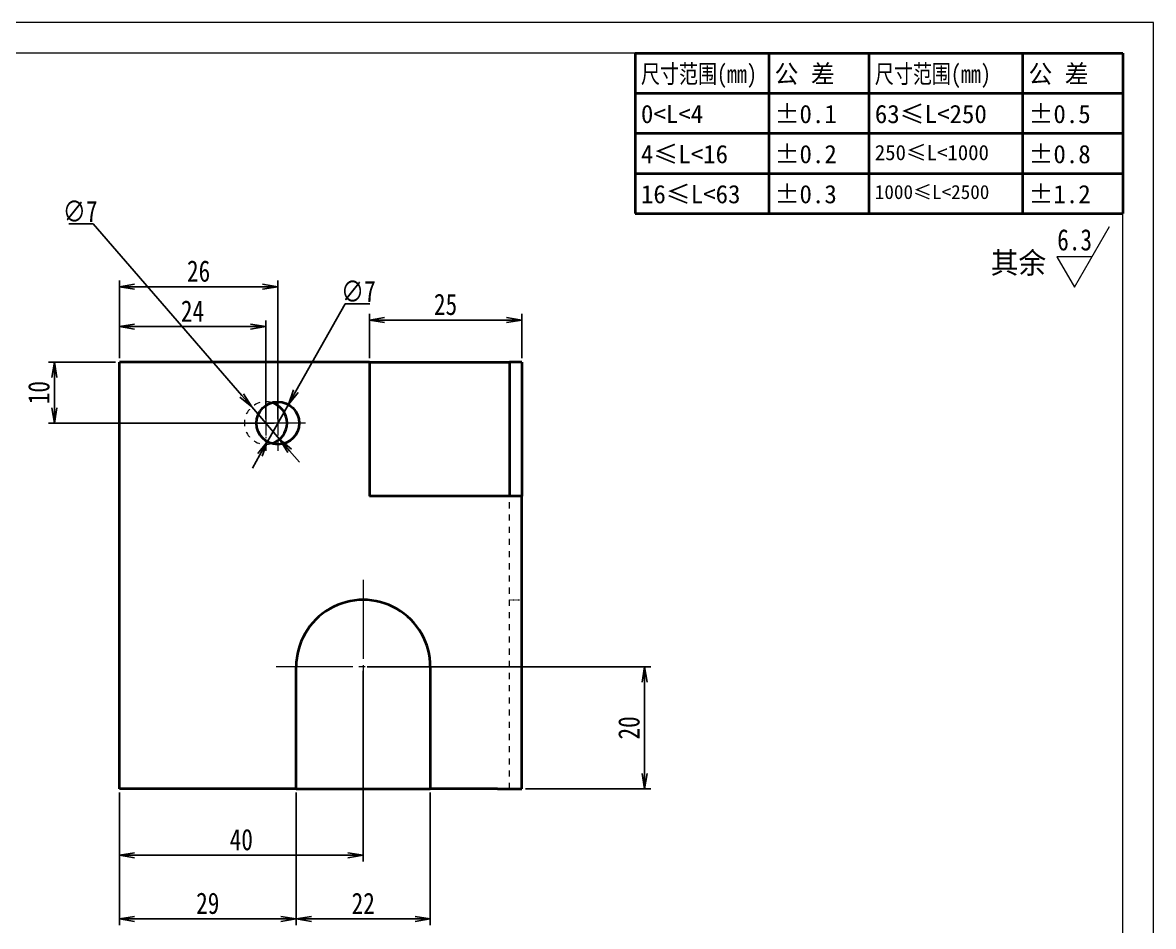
# Model space of a CAD drawing. Header units: millimetres. Extents: x -15766 to 80009, y -9701 to 15159.
# Drawn here: x -14524.6 to -14339.2, y 6895.1 to 7043.4 of the extents above; entities that cross this region are included whole.
import ezdxf
from ezdxf.enums import TextEntityAlignment as Align

# ---------------------------------------------------------------- set-up
doc = ezdxf.new("R2010")
doc.units = ezdxf.units.MM
doc.linetypes.add('CENTER-HOKUTO_1', pattern=[16, 13, -1, 1, -1])
doc.linetypes.add('HIDDEN-HOKUTO_1', pattern=[2, 1, -1])
doc.layers.get('DEFPOINTS').update_dxf_attribs({"lineweight": 18})
for name, color, linetype, lineweight in [('AM_7', 2, 'CENTER-HOKUTO_1', 18), ('AM_HID', 1, 'HIDDEN-HOKUTO_1', 18), ('AM_VIS', 7, 'Continuous', 18), ('CDRAFT0', 7, 'Continuous', 18), ('DIM', 253, 'Continuous', 20), ('title_frame', 7, 'Continuous', 18), ('word_dim', 9, 'Continuous', 18), ('尺寸线层', 3, 'Continuous', 18), ('粗实线层', 7, 'Continuous', 35), ('粗实线层_1', 7, 'Continuous', 15)]:
    doc.layers.add(name, color=color, linetype=linetype, lineweight=lineweight)
doc.styles.add('DIM', font='', dxfattribs={"width": 0.8})
doc.styles.get('DIM').set_extended_font_data('NSimSun')
doc.dimstyles.new('1-1$0', dxfattribs={"dimtxt": 3.5, "dimasz": 2.5, "dimexe": 1, "dimexo": 0.625, "dimgap": 0.8, "dimtad": 1, "dimdsep": 46, "dimtxsty": 'DIM', "dimblk": 'OPEN', "dimcen": 0, "dimdle": 5, "dimclrd": 256, "dimclre": 256, "dimclrt": 3, "dimazin": 3, "dimtfac": 0.5, "dimtmove": 0, "dimatfit": 3, "dimldrblk": 'OPEN', "dimfxl": 0, "dimtolj": 1, "dimarcsym": 0})
doc.dimstyles.new('1-1$3', dxfattribs={"dimtxt": 3.5, "dimasz": 2.5, "dimexe": 1, "dimexo": 0.625, "dimgap": 0.3, "dimtad": 1, "dimtih": 1, "dimtoh": 1, "dimdsep": 46, "dimtxsty": 'DIM', "dimblk": 'OPEN', "dimcen": 0, "dimdle": 5, "dimclrd": 256, "dimclre": 256, "dimclrt": 3, "dimazin": 3, "dimtfac": 0.5, "dimtmove": 0, "dimatfit": 3, "dimldrblk": 'OPEN', "dimfxl": 0, "dimtolj": 1, "dimarcsym": 0})

# ---------------------------------------------------------------- blocks, each defined once
blk = doc.blocks.new('*X1252')
at = {"layer": 'CDRAFT0'}
for p, q in [((420, 297), (0, 297)), ((420, 0), (420, 297))]:
    blk.add_line(p, q, dxfattribs=at)
at = {"layer": '粗实线层_1'}
for p, q in [((415, 292), (25, 292)), ((415, 5), (415, 292))]:
    blk.add_line(p, q, dxfattribs=at)
blk = doc.blocks.new('自由公差_1')
at = {"layer": '粗实线层'}
for p, q in [((-80, 0), (0, 0)), ((-80, 0), (-80, -26.3)), ((-58.08, 0), (-58.08, -26.3)), ((-41.64, 0), (-41.64, -26.3)), ((-16.44, 0), (-16.44, -26.3)), ((0, 0), (0, -26.3)), ((-80, -6.58), (0, -6.58)), ((-80, -13.15), (0, -13.15)), ((-80, -19.73), (0, -19.73)), ((-80, -26.3), (0, -26.3))]:
    blk.add_line(p, q, dxfattribs=at)
at = {"layer": '尺寸线层', "linetype": 'Continuous', "attachment_point": 1, "line_spacing_factor": 0.9}
for s, insert, char_height, width in [('{\\W0.8;尺寸范围(mm)}', (-79.04, -1.92), 3, 22.6032), ('公 差', (-57.12, -1.92), 3, 22.6032), ('{\\W0.8;尺寸范围(mm)}', (-40.68, -1.92), 3, 22.6032), ('公 差', (-15.48, -1.92), 3, 22.6032), ('0<L<4', (-79.04, -8.49), 3, 22.6032), ('%%P0.1', (-57.12, -8.49), 3, 12.7119), ('63≤L<250', (-40.68, -8.49), 3, 22.6032), ('%%P0.5', (-15.48, -8.49), 3, 12.5771), ('4≤L<16', (-79.04, -15.07), 3, 22.6032), ('%%P0.2', (-57.12, -15.07), 3, 12.4769), ('%%P0.8', (-15.48, -15.07), 3, 13.0759), ('250≤L<1000', (-40.68, -15.07), 2.5, 22.6032), ('16≤L<63', (-79.04, -21.64), 3, 22.6032), ('%%P0.3', (-57.12, -21.64), 3, 12.7119), ('1000≤L<2500', (-40.68, -21.64), 2.3, 22.6032), ('%%P1.2', (-15.48, -21.64), 3, 12.8764)]:
    blk.add_mtext(s, dxfattribs=dict(at, insert=insert, char_height=char_height, width=width))
blk = doc.blocks.new('_OPEN')
at = {"color": 0, "linetype": 'ByBlock', "lineweight": -2}
for p, q in [((-1, 0.166667), (0, 0)), ((-1, -0.166667), (0, 0)), ((0, 0), (-1, 0))]:
    blk.add_line(p, q, dxfattribs=at)
blk = doc.blocks.new('*D1322')
at = {"layer": 'DEFPOINTS', "color": 0, "transparency": 16777216}
for p in [(-14508.76, 6993.48), (-14508.76, 6987.65), (-14484.76, 6977.65)]:
    blk.add_point(p, dxfattribs=at)
at = {"layer": 'word_dim', "linetype": 'Continuous', "lineweight": -2, "transparency": 16777216}
for p, q in [((-14508.76, 6988.28), (-14508.76, 6994.48)), ((-14487.26, 6993.48), (-14506.26, 6993.48)), ((-14484.76, 6978.28), (-14484.76, 6994.48))]:
    blk.add_line(p, q, dxfattribs=at)
at = {"layer": 'word_dim', "lineweight": -2, "transparency": 16777216, "xscale": 2.5, "yscale": 2.5, "zscale": 2.5, "rotation": 180}
blk.add_blockref('_OPEN', (-14508.76, 6993.48), dxfattribs=at)
at = {"layer": 'word_dim', "lineweight": -2, "transparency": 16777216, "xscale": 2.5, "yscale": 2.5, "zscale": 2.5}
blk.add_blockref('_OPEN', (-14484.76, 6993.48), dxfattribs=at)
at = {"layer": 'word_dim', "color": 3, "transparency": 16777216, "insert": (-14496.76, 6996.03), "char_height": 3.5, "attachment_point": 5, "style": 'DIM'}
blk.add_mtext('\\A1;24', dxfattribs=at)
blk = doc.blocks.new('*D1323')
at = {"layer": 'DEFPOINTS', "color": 0, "transparency": 16777216}
for p in [(-14508.76, 7000.02), (-14508.76, 6987.65), (-14482.76, 6977.65)]:
    blk.add_point(p, dxfattribs=at)
at = {"layer": 'word_dim', "linetype": 'Continuous', "lineweight": -2, "transparency": 16777216}
for p, q in [((-14508.76, 6988.28), (-14508.76, 7001.02)), ((-14482.76, 6978.28), (-14482.76, 7001.02)), ((-14485.26, 7000.02), (-14506.26, 7000.02))]:
    blk.add_line(p, q, dxfattribs=at)
at = {"layer": 'word_dim', "lineweight": -2, "transparency": 16777216, "xscale": 2.5, "yscale": 2.5, "zscale": 2.5, "rotation": 180}
blk.add_blockref('_OPEN', (-14508.76, 7000.02), dxfattribs=at)
at = {"layer": 'word_dim', "lineweight": -2, "transparency": 16777216, "xscale": 2.5, "yscale": 2.5, "zscale": 2.5}
blk.add_blockref('_OPEN', (-14482.76, 7000.02), dxfattribs=at)
at = {"layer": 'word_dim', "color": 3, "transparency": 16777216, "insert": (-14495.76, 7002.57), "char_height": 3.5, "attachment_point": 5, "style": 'DIM'}
blk.add_mtext('\\A1;26', dxfattribs=at)
blk = doc.blocks.new('*D1324')
at = {"layer": 'DEFPOINTS', "color": 0, "transparency": 16777216}
for p in [(-14519.4, 6987.65), (-14508.76, 6987.65), (-14482.76, 6977.65)]:
    blk.add_point(p, dxfattribs=at)
at = {"layer": 'word_dim', "linetype": 'Continuous', "lineweight": -2, "transparency": 16777216}
for p, q in [((-14509.38, 6987.65), (-14520.4, 6987.65)), ((-14519.4, 6980.15), (-14519.4, 6985.15)), ((-14483.38, 6977.65), (-14520.4, 6977.65))]:
    blk.add_line(p, q, dxfattribs=at)
at = {"layer": 'word_dim', "lineweight": -2, "transparency": 16777216, "xscale": 2.5, "yscale": 2.5, "zscale": 2.5}
for p, rotation in [((-14519.4, 6987.65), 90), ((-14519.4, 6977.65), 270)]:
    blk.add_blockref('_OPEN', p, dxfattribs=dict(at, rotation=rotation))
at = {"layer": 'word_dim', "color": 3, "transparency": 16777216, "insert": (-14521.95, 6982.65), "char_height": 3.5, "attachment_point": 5, "rotation": 90, "style": 'DIM'}
blk.add_mtext('\\A1;10', dxfattribs=at)
blk = doc.blocks.new('*D1325')
at = {"layer": 'DEFPOINTS', "color": 0, "transparency": 16777216}
for p in [(-14487.05, 6980.3), (-14482.47, 6975.01)]:
    blk.add_point(p, dxfattribs=at)
at = {"layer": 'word_dim', "linetype": 'Continuous', "lineweight": -2, "transparency": 16777216}
for p, q in [((-14517.05, 7010.34), (-14513.04, 7010.34)), ((-14513.04, 7010.34), (-14488.68, 6982.19)), ((-14482.47, 6975.01), (-14487.05, 6980.3)), ((-14480.83, 6973.12), (-14479.2, 6971.23))]:
    blk.add_line(p, q, dxfattribs=at)
at = {"layer": 'word_dim', "lineweight": -2, "transparency": 16777216, "xscale": 2.5, "yscale": 2.5, "zscale": 2.5}
for p, rotation in [((-14487.05, 6980.3), 310.8649269103303), ((-14482.47, 6975.01), 130.8649269103302)]:
    blk.add_blockref('_OPEN', p, dxfattribs=dict(at, rotation=rotation))
at = {"layer": 'word_dim', "color": 3, "transparency": 16777216, "insert": (-14515.19, 7012.39), "char_height": 3.5, "attachment_point": 5, "style": 'DIM'}
blk.add_mtext('\\A1;∅7', dxfattribs=at)
blk = doc.blocks.new('*D1326')
at = {"layer": 'DEFPOINTS', "color": 0, "transparency": 16777216}
for p in [(-14481.04, 6980.7), (-14484.48, 6974.61)]:
    blk.add_point(p, dxfattribs=at)
at = {"layer": 'word_dim', "linetype": 'Continuous', "lineweight": -2, "transparency": 16777216}
for p, q in [((-14471.71, 6997.21), (-14479.81, 6982.88)), ((-14467.7, 6997.21), (-14471.71, 6997.21)), ((-14484.48, 6974.61), (-14481.04, 6980.7)), ((-14485.71, 6972.43), (-14486.94, 6970.25))]:
    blk.add_line(p, q, dxfattribs=at)
at = {"layer": 'word_dim', "lineweight": -2, "transparency": 16777216, "xscale": 2.5, "yscale": 2.5, "zscale": 2.5}
for p, rotation in [((-14481.04, 6980.7), 240.5432564364594), ((-14484.48, 6974.61), 60.54325643645942)]:
    blk.add_blockref('_OPEN', p, dxfattribs=dict(at, rotation=rotation))
at = {"layer": 'word_dim', "color": 3, "transparency": 16777216, "insert": (-14469.56, 6999.26), "char_height": 3.5, "attachment_point": 5, "style": 'DIM'}
blk.add_mtext('\\A1;∅7', dxfattribs=at)
blk = doc.blocks.new('*D1327')
at = {"layer": 'DEFPOINTS', "color": 0, "transparency": 16777216}
for p in [(-14508.76, 6917.65), (-14479.76, 6917.65), (-14508.76, 6896.31)]:
    blk.add_point(p, dxfattribs=at)
at = {"layer": 'word_dim', "linetype": 'Continuous', "lineweight": -2, "transparency": 16777216}
for p, q in [((-14508.76, 6917.03), (-14508.76, 6895.31)), ((-14479.76, 6917.03), (-14479.76, 6895.31)), ((-14482.26, 6896.31), (-14506.26, 6896.31))]:
    blk.add_line(p, q, dxfattribs=at)
at = {"layer": 'word_dim', "lineweight": -2, "transparency": 16777216, "xscale": 2.5, "yscale": 2.5, "zscale": 2.5, "rotation": 180}
blk.add_blockref('_OPEN', (-14508.76, 6896.31), dxfattribs=at)
at = {"layer": 'word_dim', "lineweight": -2, "transparency": 16777216, "xscale": 2.5, "yscale": 2.5, "zscale": 2.5}
blk.add_blockref('_OPEN', (-14479.76, 6896.31), dxfattribs=at)
at = {"layer": 'word_dim', "color": 3, "transparency": 16777216, "insert": (-14494.26, 6898.86), "char_height": 3.5, "attachment_point": 5, "style": 'DIM'}
blk.add_mtext('\\A1;29', dxfattribs=at)
blk = doc.blocks.new('*D1328')
at = {"layer": 'DEFPOINTS', "color": 0, "transparency": 16777216}
for p in [(-14479.76, 6917.65), (-14457.76, 6917.65), (-14457.76, 6896.31)]:
    blk.add_point(p, dxfattribs=at)
at = {"layer": 'word_dim', "linetype": 'Continuous', "lineweight": -2, "transparency": 16777216}
for p, q in [((-14479.76, 6917.03), (-14479.76, 6895.31)), ((-14457.76, 6917.03), (-14457.76, 6895.31)), ((-14477.26, 6896.31), (-14460.26, 6896.31))]:
    blk.add_line(p, q, dxfattribs=at)
at = {"layer": 'word_dim', "lineweight": -2, "transparency": 16777216, "xscale": 2.5, "yscale": 2.5, "zscale": 2.5, "rotation": 180}
blk.add_blockref('_OPEN', (-14479.76, 6896.31), dxfattribs=at)
at = {"layer": 'word_dim', "lineweight": -2, "transparency": 16777216, "xscale": 2.5, "yscale": 2.5, "zscale": 2.5}
blk.add_blockref('_OPEN', (-14457.76, 6896.31), dxfattribs=at)
at = {"layer": 'word_dim', "color": 3, "transparency": 16777216, "insert": (-14468.76, 6898.86), "char_height": 3.5, "attachment_point": 5, "style": 'DIM'}
blk.add_mtext('\\A1;22', dxfattribs=at)
blk = doc.blocks.new('*D1329')
at = {"layer": 'DEFPOINTS', "color": 0, "transparency": 16777216}
for p in [(-14468.76, 6937.65), (-14442.76, 6917.65), (-14422.62, 6917.65)]:
    blk.add_point(p, dxfattribs=at)
at = {"layer": 'word_dim', "linetype": 'Continuous', "lineweight": -2, "transparency": 16777216}
for p, q in [((-14468.13, 6937.65), (-14421.62, 6937.65)), ((-14422.62, 6935.15), (-14422.62, 6920.15)), ((-14442.13, 6917.65), (-14421.62, 6917.65))]:
    blk.add_line(p, q, dxfattribs=at)
at = {"layer": 'word_dim', "lineweight": -2, "transparency": 16777216, "xscale": 2.5, "yscale": 2.5, "zscale": 2.5}
for p, rotation in [((-14422.62, 6937.65), 90), ((-14422.62, 6917.65), 270)]:
    blk.add_blockref('_OPEN', p, dxfattribs=dict(at, rotation=rotation))
at = {"layer": 'word_dim', "color": 3, "transparency": 16777216, "insert": (-14425.17, 6927.65), "char_height": 3.5, "attachment_point": 5, "rotation": 90, "style": 'DIM'}
blk.add_mtext('\\A1;20', dxfattribs=at)
blk = doc.blocks.new('*D1330')
at = {"layer": 'DEFPOINTS', "color": 0, "transparency": 16777216}
for p in [(-14468.76, 6937.65), (-14508.76, 6917.65), (-14508.76, 6906.75)]:
    blk.add_point(p, dxfattribs=at)
at = {"layer": 'word_dim', "linetype": 'Continuous', "lineweight": -2, "transparency": 16777216}
for p, q in [((-14468.76, 6937.03), (-14468.76, 6905.75)), ((-14508.76, 6917.03), (-14508.76, 6905.75)), ((-14471.26, 6906.75), (-14506.26, 6906.75))]:
    blk.add_line(p, q, dxfattribs=at)
at = {"layer": 'word_dim', "lineweight": -2, "transparency": 16777216, "xscale": 2.5, "yscale": 2.5, "zscale": 2.5, "rotation": 180}
blk.add_blockref('_OPEN', (-14508.76, 6906.75), dxfattribs=at)
at = {"layer": 'word_dim', "lineweight": -2, "transparency": 16777216, "xscale": 2.5, "yscale": 2.5, "zscale": 2.5}
blk.add_blockref('_OPEN', (-14468.76, 6906.75), dxfattribs=at)
at = {"layer": 'word_dim', "color": 3, "transparency": 16777216, "insert": (-14488.76, 6909.3), "char_height": 3.5, "attachment_point": 5, "style": 'DIM'}
blk.add_mtext('\\A1;40', dxfattribs=at)
blk = doc.blocks.new('*D1334')
at = {"layer": 'DEFPOINTS', "color": 0, "transparency": 16777216}
for p in [(-14442.76, 6994.56), (-14467.76, 6987.65), (-14442.76, 6987.65)]:
    blk.add_point(p, dxfattribs=at)
at = {"layer": 'word_dim', "linetype": 'Continuous', "lineweight": -2, "transparency": 16777216}
for p, q in [((-14467.76, 6988.28), (-14467.76, 6995.56)), ((-14442.76, 6988.28), (-14442.76, 6995.56)), ((-14465.26, 6994.56), (-14445.26, 6994.56))]:
    blk.add_line(p, q, dxfattribs=at)
at = {"layer": 'word_dim', "lineweight": -2, "transparency": 16777216, "xscale": 2.5, "yscale": 2.5, "zscale": 2.5, "rotation": 180}
blk.add_blockref('_OPEN', (-14467.76, 6994.56), dxfattribs=at)
at = {"layer": 'word_dim', "lineweight": -2, "transparency": 16777216, "xscale": 2.5, "yscale": 2.5, "zscale": 2.5}
blk.add_blockref('_OPEN', (-14442.76, 6994.56), dxfattribs=at)
at = {"layer": 'word_dim', "color": 3, "transparency": 16777216, "insert": (-14455.26, 6997.11), "char_height": 3.5, "attachment_point": 5, "style": 'DIM'}
blk.add_mtext('\\A1;25', dxfattribs=at)

msp = doc.modelspace()

# ---------------------------------------------------------------- linework, layer by layer
at = {"layer": 'AM_7', "ltscale": 0.227502}
for p, q in [((-14484.7589, 6982.20453), (-14484.7589, 6973.10443)), ((-14482.7589, 6982.20453), (-14482.7589, 6973.10443)), ((-14480.20885, 6977.65448), (-14489.30895, 6977.65448))]:
    msp.add_line(p, q, dxfattribs=at)
at = {"layer": 'AM_7', "ltscale": 0.227499}
msp.add_line((-14478.20885, 6977.65448), (-14487.30883, 6977.65448), dxfattribs=at)
at = {"layer": 'AM_7'}
for p, q in [((-14468.75878, 6951.95453), (-14468.75878, 6923.35443)), ((-14454.45885, 6937.65448), (-14483.05883, 6937.65448))]:
    msp.add_line(p, q, dxfattribs=at)
at = {"layer": 'AM_7', "ltscale": 0.060001}
msp.add_line((-14444.95885, 6937.65448), (-14442.55883, 6937.65448), dxfattribs=at)
at = {"layer": 'AM_HID'}
msp.add_line((-14444.7589, 6917.65448), (-14444.7589, 6965.65448), dxfattribs=at)
at = {"layer": 'AM_HID', "ltscale": 0.05}
msp.add_line((-14444.7589, 6948.65448), (-14442.7589, 6948.65448), dxfattribs=at)
msp.add_line((-14444.7589, 6948.65448), (-14442.7589, 6948.65448), dxfattribs=at)
at = {"layer": 'AM_HID'}
msp.add_arc((-14484.7589, 6977.65448), 3.5, 73.401509, 286.6037639, dxfattribs=at)
at = {"layer": 'AM_VIS', "lineweight": 35}
for p, q in [((-14508.7589, 6917.65448), (-14508.7589, 6987.65448)), ((-14467.7589, 6987.65448), (-14508.7589, 6987.65448)), ((-14467.7589, 6987.65448), (-14467.7589, 6965.65448)), ((-14467.7589, 6987.65448), (-14446.7589, 6987.65448)), ((-14444.7589, 6987.65448), (-14444.7589, 6965.65448)), ((-14442.7589, 6987.65448), (-14442.7589, 6965.65448)), ((-14446.7589, 6965.65448), (-14467.7589, 6965.65448)), ((-14442.7589, 6917.65448), (-14442.7589, 6965.65448)), ((-14479.75878, 6917.65448), (-14479.75878, 6937.65448)), ((-14457.75878, 6937.65448), (-14457.75878, 6917.65448)), ((-14479.75878, 6917.65448), (-14508.7589, 6917.65448)), ((-14479.7589, 6917.65448), (-14457.7589, 6917.65448))]:
    msp.add_line(p, q, dxfattribs=at)
at = {"layer": 'AM_VIS', "lineweight": 35, "ltscale": 0.05}
for p in [(-14446.7589, 6987.65448), (-14442.7589, 6987.65448)]:
    msp.add_line(p, (-14444.7589, 6987.65448), dxfattribs=at)
at = {"layer": 'AM_VIS', "lineweight": 35, "ltscale": 0.1}
for p, q in [((-14442.7589, 6965.65448), (-14446.7589, 6965.65448)), ((-14446.7589, 6917.65448), (-14442.7589, 6917.65448))]:
    msp.add_line(p, q, dxfattribs=at)
at = {"layer": 'AM_VIS', "lineweight": 35, "ltscale": 0.274997}
msp.add_line((-14446.7589, 6917.65448), (-14457.75878, 6917.65448), dxfattribs=at)
at = {"layer": 'AM_VIS', "lineweight": 35}
msp.add_circle((-14482.7589, 6977.65448), 3.5, dxfattribs=at)
for centre, radius, start, end in [((-14484.7589, 6977.65448), 3.5, 286.6037639, 73.401509), ((-14468.75878, 6937.65448), 11, 0, 180.000005)]:
    msp.add_arc(centre, radius, start, end, dxfattribs=at)
at = {"layer": 'DIM'}
for p, q in [((-14352.12359, 6999.92546), (-14346.35008, 7009.92546)), ((-14349.23684, 7004.92546), (-14355.01034, 7004.92546)), ((-14355.01034, 7004.92546), (-14352.12359, 6999.92546))]:
    msp.add_line(p, q, dxfattribs=at)

# ---------------------------------------------------------------- block references
at = {"layer": 'title_frame'}
for name, p in [('*X1252', (-14759.17871, 6746.35302)), ('自由公差_1', (-14344.17871, 7038.35302))]:
    msp.add_blockref(name, p, dxfattribs=at)

# ---------------------------------------------------------------- texts
at = {"layer": 'DIM', "color": 2, "style": 'DIM', "width": 0.8}
msp.add_attdef('6.3', text='0.0', height=3.5, dxfattribs=at).set_placement((-14349.23684, 7004.92546), align=Align.BOTTOM_RIGHT)
at = {"layer": 'word_dim', "linetype": 'Continuous', "insert": (-14365.86355, 7005.69132), "char_height": 3.5, "width": 10.860604, "attachment_point": 1}
msp.add_mtext('{\\C3;其余}', dxfattribs=at)

# ---------------------------------------------------------------- dimensions: what is measured, and where the dimension line sits
at = {"layer": 'word_dim', "color": 3, "true_color": 0x00ff00}
for p1, p2, picture, middle in [((-14482.46893, 6975.00759), (-14487.04887, 6980.30137), '*D1325', (-14515.19295, 7010.33846)), ((-14484.48008, 6974.60693), (-14481.03772, 6980.70202), '*D1326', (-14469.55516, 6997.21344))]:
    dim = msp.add_diameter_dim_2p(p1=p1, p2=p2, dimstyle='1-1$3', dxfattribs=at)
    dim.commit()
    dim.dimension.update_dxf_attribs({"geometry": picture, "text_midpoint": middle, "dimtype": 163})
for base, p1, p2, picture, middle in [((-14508.7589, 7000.02275), (-14482.75884, 6977.65448), (-14508.7589, 6987.65448), '*D1323', (-14495.75887, 7002.57275)), ((-14442.7589, 6994.55913), (-14467.7589, 6987.65448), (-14442.7589, 6987.65448), '*D1334', (-14455.2589, 6997.10913)), ((-14508.7589, 6993.47969), (-14484.7589, 6977.65448), (-14508.7589, 6987.65448), '*D1322', (-14496.7589, 6996.02969)), ((-14508.7589, 6906.75243), (-14468.75878, 6937.65448), (-14508.7589, 6917.65448), '*D1330', (-14488.75884, 6909.30243)), ((-14508.7589, 6896.31465), (-14479.75878, 6917.65448), (-14508.7589, 6917.65448), '*D1327', (-14494.25884, 6898.86465)), ((-14457.75878, 6896.31465), (-14479.75878, 6917.65448), (-14457.75878, 6917.65448), '*D1328', (-14468.75878, 6898.86465))]:
    dim = msp.add_linear_dim(base=base, p1=p1, p2=p2, dimstyle='1-1$0', dxfattribs=at)
    dim.commit()
    dim.dimension.update_dxf_attribs({"geometry": picture, "text_midpoint": middle})
for base, p1, p2, picture, middle in [((-14519.40305, 6987.65448), (-14482.7589, 6977.65448), (-14508.7589, 6987.65448), '*D1324', (-14521.95305, 6982.65448)), ((-14422.62065, 6917.65448), (-14468.75878, 6937.65448), (-14442.7589, 6917.65448), '*D1329', (-14425.17065, 6927.65448))]:
    dim = msp.add_linear_dim(base=base, p1=p1, p2=p2, angle=90, dimstyle='1-1$0', dxfattribs=at)
    dim.commit()
    dim.dimension.update_dxf_attribs({"geometry": picture, "text_midpoint": middle})

doc.saveas('drawing.dxf')
